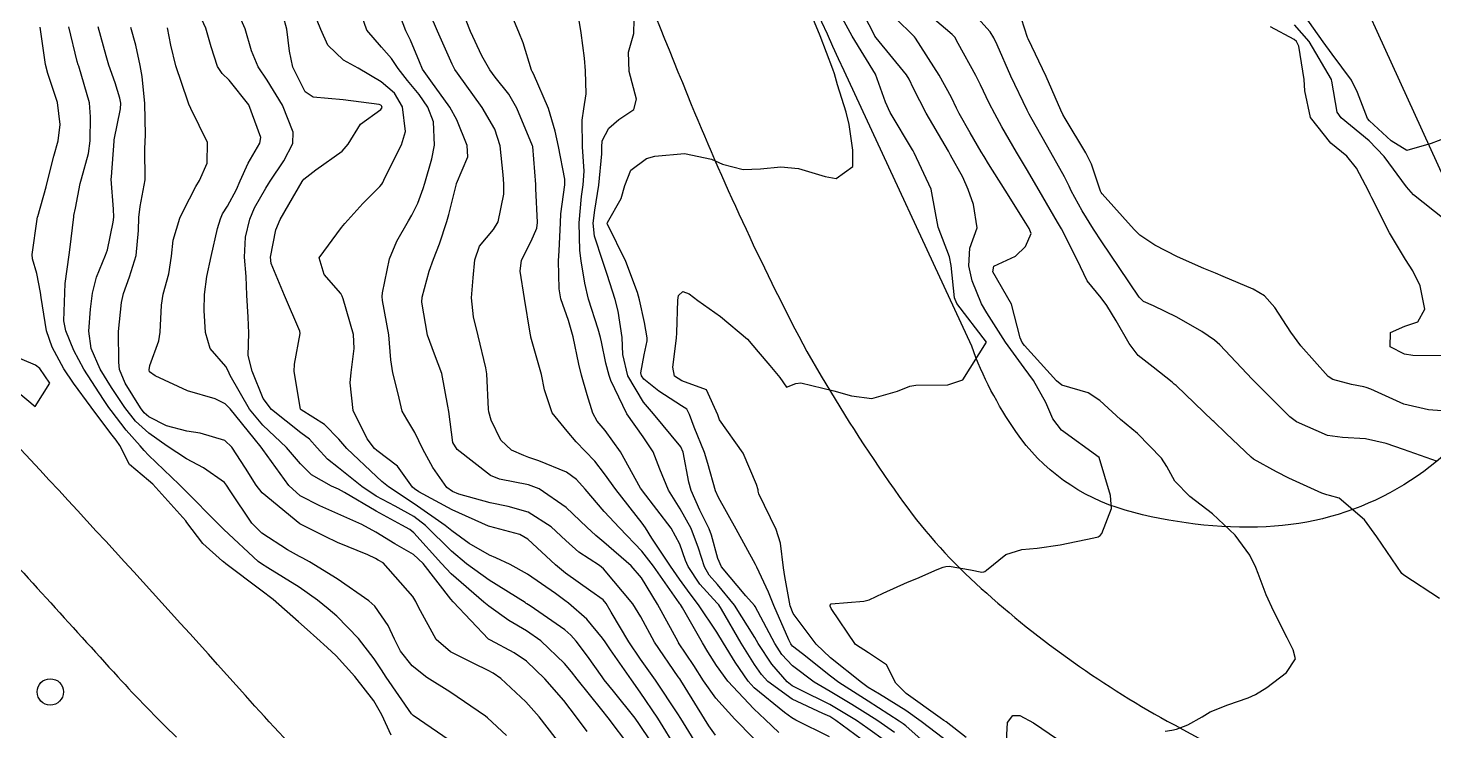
# Model space of a CAD drawing. Header units: metres. Extents: x 307586 to 320046, y 7427249 to 7434250.
# Drawn here: x 318393 to 318467, y 7430230.3 to 7430267.2 of the extents above; entities that cross this region are included whole.
import ezdxf

# ---------------------------------------------------------------- set-up
doc = ezdxf.new("R2010")
doc.units = ezdxf.units.M
doc.header["$MEASUREMENT"] = 0
for name, color, linetype in [('Curvas de Nivel 1m', 11, 'Continuous'), ('Curvas de Nivel 5m', 15, 'Continuous'), ('Linha Férrea', 20, 'Continuous'), ('Postes', 20, 'Continuous'), ('Vias Primárias', 230, 'Continuous')]:
    doc.layers.add(name, color=color, linetype=linetype)

msp = doc.modelspace()

# ---------------------------------------------------------------- linework, layer by layer
at = {"layer": 'Curvas de Nivel 1m', "flags": 128}
for points, elevation in [([(318424.71, 7430229.443), (318423.567, 7430230.957), (318423.229, 7430231.381), (318421.935, 7430232.98), (318421.639, 7430233.366), (318421.261, 7430233.812), (318420.029, 7430235.002), (318419.278, 7430235.529), (318418.337, 7430236.078), (318417.291, 7430236.825), (318417.03, 7430237.043), (318415.315, 7430238.52), (318414.801, 7430239.065), (318413.339, 7430240.687), (318413.124, 7430240.866), (318412.71, 7430241.089), (318411.354, 7430241.816), (318409.695, 7430242.8), (318409.371, 7430242.975), (318409.012, 7430243.135), (318407.956, 7430243.729), (318407.384, 7430244.308), (318406.648, 7430245.167), (318405.405, 7430246.349), (318404.703, 7430247.187), (318403.686, 7430248.951), (318403.569, 7430249.199), (318403.445, 7430249.429), (318402.62, 7430250.378), (318402.382, 7430251.216), (318402.32, 7430252.378), (318402.322, 7430253.218), (318402.455, 7430254.168), (318402.676, 7430255.213), (318403.015, 7430256.695), (318403.163, 7430257.206), (318403.285, 7430257.456), (318403.543, 7430257.869), (318404.015, 7430258.737), (318404.213, 7430259.193), (318404.633, 7430260.129), (318405.232, 7430261.184), (318405.294, 7430261.476), (318404.67, 7430263.189), (318403.626, 7430264.495), (318403.267, 7430264.843), (318403.022, 7430265.209), (318402.679, 7430266.25), (318402.392, 7430267.219), (318401.676, 7430268.8)], 764), ([(318428.089, 7430229.784), (318427.385, 7430230.918), (318427.227, 7430231.169), (318426.054, 7430232.932), (318425.264, 7430234.039), (318424.647, 7430234.946), (318423.732, 7430236.513), (318423.468, 7430236.958), (318423.296, 7430237.155), (318422.652, 7430237.621), (318421.317, 7430238.565), (318420.791, 7430238.995), (318419.336, 7430240.353), (318418.916, 7430240.594), (318417.343, 7430241.018), (318417.277, 7430241.041), (318415.355, 7430241.889), (318413.599, 7430242.848), (318413.372, 7430242.992), (318413.275, 7430243.081), (318412.478, 7430244.188), (318411.392, 7430245.011), (318411.274, 7430245.111), (318410.891, 7430245.622), (318410.147, 7430247.123), (318409.988, 7430248.571), (318410.039, 7430249.124), (318410.198, 7430250.38), (318410.17, 7430251.123), (318409.627, 7430252.993), (318409.575, 7430253.129), (318409.494, 7430253.273), (318408.625, 7430254.264), (318408.367, 7430255.147), (318409.529, 7430256.75), (318409.713, 7430256.946), (318409.865, 7430257.127), (318410.659, 7430258.006), (318411.56, 7430258.901), (318411.653, 7430259.017), (318411.703, 7430259.108), (318411.82, 7430259.361), (318412.7, 7430261.093), (318412.896, 7430261.788), (318412.744, 7430263.093), (318412.321, 7430263.8), (318411.626, 7430264.411), (318410.412, 7430265.122), (318409.637, 7430265.552), (318408.826, 7430266.324), (318408.457, 7430267.148), (318407.681, 7430269.059)], 767), ([(318435.214, 7430229.958), (318433.432, 7430230.838), (318433.225, 7430230.953), (318432.848, 7430231.226), (318431.248, 7430232.525), (318430.925, 7430232.873), (318430.256, 7430233.887), (318429.631, 7430234.886), (318429.281, 7430235.455), (318428.314, 7430236.905), (318427.877, 7430237.48), (318427.316, 7430238.241), (318426.852, 7430238.925), (318425.863, 7430240.41), (318425.528, 7430240.938), (318425.347, 7430241.193), (318423.97, 7430242.954), (318423.381, 7430243.79), (318422.868, 7430244.448), (318422.35, 7430244.976), (318421.89, 7430245.475), (318421.403, 7430246.031), (318420.617, 7430246.998), (318420.22, 7430248.213), (318420.056, 7430249.004), (318419.502, 7430250.97), (318419.492, 7430251.01), (318419.465, 7430251.177), (318419.162, 7430253.015), (318418.936, 7430254.447), (318419.01, 7430255.018), (318419.523, 7430256.024), (318419.821, 7430256.716), (318419.851, 7430257.007), (318419.768, 7430258.8), (318419.755, 7430259.008), (318419.597, 7430260.996), (318419.583, 7430261.042), (318418.754, 7430263.023), (318418.344, 7430263.753), (318417.629, 7430264.646), (318417.333, 7430265.043), (318416.914, 7430265.774), (318416.33, 7430267.053), (318415.677, 7430268.695)], 771), ([(318438.16, 7430229.733), (318437.219, 7430230.389), (318436.624, 7430230.806), (318435.235, 7430231.646), (318433.636, 7430232.448), (318433.25, 7430232.642), (318432.99, 7430232.844), (318432.185, 7430233.779), (318431.456, 7430234.867), (318431.278, 7430235.181), (318430.208, 7430236.881), (318429.314, 7430237.973), (318428.883, 7430238.461), (318428.627, 7430238.9), (318428.312, 7430239.884), (318427.938, 7430240.911), (318427.358, 7430241.945), (318426.748, 7430242.926), (318426.291, 7430244.024), (318425.941, 7430244.935), (318425.401, 7430245.734), (318424.546, 7430246.949), (318423.7, 7430248.697), (318423.613, 7430248.958), (318423.449, 7430249.612), (318423.218, 7430250.721), (318423.158, 7430250.965), (318423.032, 7430251.404), (318422.539, 7430252.974), (318422.335, 7430253.811), (318422.139, 7430254.981), (318422.069, 7430255.532), (318422.034, 7430256.982), (318422.166, 7430258.368), (318422.255, 7430258.98), (318422.297, 7430259.706), (318422.21, 7430260.981), (318422.19, 7430262.395), (318422.285, 7430262.98), (318422.411, 7430263.768), (318422.373, 7430264.979), (318422.313, 7430265.653), (318422.146, 7430266.983), (318421.856, 7430268.812)], 773), ([(318442.393, 7430229.91), (318441.346, 7430230.748), (318441.224, 7430230.811), (318441.031, 7430230.947), (318439.245, 7430232.23), (318438.705, 7430232.778), (318438.21, 7430233.734), (318437.269, 7430234.368), (318436.573, 7430234.807), (318435.301, 7430236.708), (318435.254, 7430236.82), (318435.247, 7430236.877), (318435.304, 7430236.941), (318437.025, 7430237.083), (318437.306, 7430237.153), (318438.035, 7430237.514), (318439.316, 7430238.097), (318439.804, 7430238.279), (318440.878, 7430238.754), (318441.195, 7430238.881), (318441.325, 7430238.913), (318441.503, 7430238.926), (318442.633, 7430238.73), (318443.216, 7430238.616), (318443.322, 7430238.625), (318443.389, 7430238.653), (318443.462, 7430238.719), (318444.491, 7430239.549), (318445.334, 7430239.812), (318446.142, 7430239.884), (318447.337, 7430240.059), (318449.112, 7430240.425), (318449.341, 7430240.48), (318449.453, 7430240.537), (318449.537, 7430240.648), (318450.039, 7430241.967), (318449.994, 7430242.644), (318449.393, 7430244.65), (318447.414, 7430246.085), (318446.963, 7430246.685), (318446.59, 7430247.53), (318445.941, 7430248.695), (318445.449, 7430249.355), (318444.466, 7430250.71), (318443.486, 7430252.263), (318443.214, 7430252.724), (318442.714, 7430253.941), (318442.543, 7430254.735), (318442.599, 7430255.662), (318442.983, 7430256.728), (318442.781, 7430257.958), (318442.5, 7430258.736), (318442.22, 7430259.391), (318441.581, 7430260.553), (318441.471, 7430260.751), (318441.289, 7430261.051), (318440.289, 7430262.763), (318439.626, 7430264.057), (318439.401, 7430264.544), (318439.259, 7430264.776), (318437.662, 7430266.717), (318437.603, 7430266.801), (318437.536, 7430266.93), (318436.571, 7430268.811)], 777), ([(318467.429, 7430247.093), (318466.723, 7430247.154), (318465.433, 7430247.459), (318463.685, 7430248.233), (318463.441, 7430248.331), (318463.322, 7430248.362), (318462.666, 7430248.492), (318461.69, 7430248.751), (318461.447, 7430248.901), (318460.005, 7430250.525), (318459.474, 7430251.245), (318458.638, 7430252.543), (318458.094, 7430253.146), (318457.502, 7430253.497), (318455.922, 7430254.163), (318455.51, 7430254.333), (318454.903, 7430254.586), (318453.522, 7430255.197), (318452.328, 7430255.821), (318451.539, 7430256.343), (318451.24, 7430256.633), (318449.562, 7430258.513), (318449.504, 7430258.592), (318449.476, 7430258.651), (318448.986, 7430260.067), (318448.7, 7430260.663), (318447.61, 7430262.48), (318447.493, 7430262.681), (318447.381, 7430262.917), (318446.612, 7430264.69), (318445.662, 7430266.66), (318445.643, 7430266.7), (318445.623, 7430266.741), (318444.997, 7430268.707)], 781), ([(318427.206, 7430229.254), (318426.173, 7430230.931), (318425.243, 7430232.311), (318424.791, 7430232.945), (318423.688, 7430234.537), (318423.404, 7430234.959), (318423.275, 7430235.149), (318422.452, 7430236.14), (318421.477, 7430236.987), (318421.295, 7430237.124), (318420.798, 7430237.497), (318419.316, 7430238.516), (318418.41, 7430239.024), (318417.654, 7430239.363), (318417.328, 7430239.517), (318416.26, 7430240.124), (318415.34, 7430240.791), (318414.995, 7430241.063), (318413.36, 7430242.216), (318412.005, 7430243.101), (318411.653, 7430243.383), (318411.378, 7430243.642), (318409.821, 7430245.126), (318409.398, 7430245.617), (318408.644, 7430246.38), (318407.413, 7430247.149), (318407.381, 7430247.193), (318407.043, 7430249.164), (318407.063, 7430249.547), (318407.364, 7430251.161), (318407.343, 7430251.283), (318406.544, 7430253.169), (318405.841, 7430254.845), (318405.793, 7430255.177), (318406.089, 7430256.613), (318406.309, 7430257.172), (318406.76, 7430257.953), (318407.466, 7430259.161), (318407.503, 7430259.221), (318407.564, 7430259.291), (318408.185, 7430259.767), (318409.579, 7430260.758), (318409.891, 7430261.127), (318410.534, 7430262.185), (318411.61, 7430262.945), (318411.669, 7430263.052), (318411.666, 7430263.109), (318411.646, 7430263.143), (318411.614, 7430263.169), (318411.514, 7430263.211), (318409.616, 7430263.456), (318408.053, 7430263.589), (318407.62, 7430263.872), (318406.976, 7430265.167), (318406.797, 7430266.012), (318406.663, 7430267.17), (318406.269, 7430268.579)], 766), ([(318429.214, 7430230.035), (318428.859, 7430230.535), (318428.638, 7430230.899), (318427.619, 7430232.543), (318427.385, 7430232.918), (318427.333, 7430232.998), (318427.255, 7430233.111), (318426.006, 7430234.933), (318425.286, 7430236.27), (318424.871, 7430236.944), (318423.32, 7430238.782), (318423.102, 7430238.963), (318422.019, 7430239.669), (318421.336, 7430240.278), (318420.564, 7430240.998), (318419.354, 7430241.762), (318418.31, 7430242.074), (318417.361, 7430242.262), (318415.711, 7430242.713), (318415.37, 7430242.85), (318415.082, 7430243.063), (318414.338, 7430244.115), (318413.814, 7430245.076), (318413.402, 7430245.953), (318412.98, 7430246.658), (318412.725, 7430247.09), (318412.522, 7430247.998), (318412.24, 7430249.098), (318412.13, 7430249.78), (318412.031, 7430251.101), (318411.689, 7430252.908), (318411.67, 7430253.107), (318411.695, 7430253.307), (318412.062, 7430255.102), (318412.452, 7430256.026), (318413.066, 7430257.087), (318413.238, 7430257.383), (318413.547, 7430258.018), (318413.835, 7430258.801), (318413.918, 7430259.076), (318414.287, 7430260.362), (318414.427, 7430261.072), (318414.37, 7430262.304), (318414.08, 7430263.075), (318413.62, 7430263.744), (318413.003, 7430264.466), (318412.523, 7430265.097), (318412.175, 7430265.639), (318411.644, 7430266.233), (318410.877, 7430267.118), (318410.454, 7430268.339)], 768), ([(318431.213, 7430229.878), (318430.226, 7430230.88), (318429.239, 7430231.982), (318428.589, 7430232.9), (318428.066, 7430233.713), (318427.273, 7430234.904), (318427.26, 7430234.92), (318427.25, 7430234.944), (318426.169, 7430236.931), (318425.314, 7430238.313), (318424.772, 7430238.946), (318423.335, 7430240.19), (318422.909, 7430240.536), (318422.446, 7430240.973), (318421.358, 7430242.023), (318419.939, 7430243.004), (318419.375, 7430243.212), (318417.856, 7430243.511), (318417.38, 7430243.704), (318415.623, 7430245.058), (318415.397, 7430245.434), (318415.178, 7430247.062), (318415.136, 7430247.344), (318414.819, 7430249.066), (318414.435, 7430250.088), (318414.066, 7430251.074), (318413.759, 7430252.807), (318413.78, 7430253.077), (318414.141, 7430254.439), (318414.372, 7430255.071), (318414.698, 7430255.891), (318415.083, 7430257.064), (318415.182, 7430257.42), (318415.562, 7430258.966), (318415.585, 7430259.037), (318415.592, 7430259.06), (318416.177, 7430260.454), (318416.142, 7430261.054), (318415.603, 7430262.406), (318415.234, 7430263.064), (318414.243, 7430264.457), (318413.802, 7430265.078), (318413.637, 7430265.448), (318413.161, 7430266.6), (318412.921, 7430267.091), (318412.447, 7430268.323)], 769), ([(318437.211, 7430229.592), (318435.544, 7430230.817), (318435.226, 7430231.021), (318434.866, 7430231.185), (318433.239, 7430231.94), (318431.966, 7430232.859), (318431.625, 7430233.233), (318431.262, 7430233.758), (318430.567, 7430234.877), (318429.52, 7430236.668), (318429.384, 7430236.889), (318429.304, 7430236.985), (318428.397, 7430237.987), (318427.768, 7430238.913), (318427.634, 7430239.223), (318427.335, 7430240.094), (318426.881, 7430240.925), (318425.372, 7430242.89), (318425.334, 7430242.94), (318425.276, 7430243.039), (318424.216, 7430244.952), (318423.404, 7430246.064), (318422.995, 7430246.552), (318422.76, 7430246.97), (318422.463, 7430247.938), (318422.165, 7430248.979), (318422.023, 7430249.555), (318421.733, 7430250.986), (318421.476, 7430251.855), (318421.084, 7430252.994), (318420.98, 7430253.513), (318420.954, 7430254.996), (318420.994, 7430255.519), (318421.052, 7430256.995), (318421.074, 7430257.461), (318421.285, 7430258.993), (318421.28, 7430259.279), (318420.962, 7430260.996), (318420.778, 7430261.815), (318420.425, 7430263.002), (318419.631, 7430264.833), (318419.569, 7430264.948), (318419.537, 7430265.011), (318419.086, 7430266.457), (318418.86, 7430267.022), (318418.262, 7430268.444)], 772), ([(318441.214, 7430229.87), (318440.037, 7430230.762), (318439.232, 7430231.344), (318437.845, 7430232.19), (318437.249, 7430232.552), (318436.894, 7430232.804), (318435.266, 7430234.11), (318434.514, 7430234.828), (318433.297, 7430236.441), (318433.14, 7430236.842), (318432.859, 7430238.388), (318432.787, 7430238.848), (318432.624, 7430240.139), (318432.407, 7430240.854), (318431.5, 7430242.739), (318431.462, 7430242.869), (318431.452, 7430242.947), (318431.377, 7430243.233), (318430.668, 7430244.877), (318429.419, 7430246.629), (318429.332, 7430246.891), (318428.736, 7430248.2), (318427.441, 7430248.682), (318427.052, 7430248.924), (318426.974, 7430249.398), (318427.16, 7430250.923), (318427.181, 7430251.209), (318427.237, 7430252.923), (318427.258, 7430253.16), (318427.498, 7430253.384), (318427.835, 7430253.253), (318428.29, 7430252.908), (318429.48, 7430252.06), (318430.889, 7430250.876), (318431.456, 7430250.204), (318432.077, 7430249.489), (318432.589, 7430248.853), (318432.944, 7430248.353), (318433.44, 7430248.532), (318433.703, 7430248.575), (318435.436, 7430248.159), (318436.36, 7430247.884), (318437.432, 7430247.747), (318438.794, 7430248.137), (318439.439, 7430248.406), (318439.754, 7430248.453), (318441.44, 7430248.47), (318442.222, 7430248.738), (318443.463, 7430250.72), (318441.908, 7430252.744), (318441.793, 7430253.042), (318441.617, 7430254.748), (318441.52, 7430255.2), (318440.92, 7430256.756), (318440.791, 7430257.517), (318440.551, 7430258.76), (318439.673, 7430260.678), (318439.62, 7430260.77), (318439.584, 7430260.832), (318438.41, 7430262.788), (318438.153, 7430263.326), (318437.633, 7430264.8), (318436.405, 7430266.813), (318435.676, 7430268.128)], 776), ([(318467.598, 7430261.436), (318466.872, 7430261.169), (318465.588, 7430260.784), (318464.76, 7430261.303), (318463.611, 7430262.352), (318463.508, 7430262.482), (318462.987, 7430263.85), (318462.668, 7430264.494), (318461.653, 7430265.868), (318461.182, 7430266.515), (318459.96, 7430268.248)], 784), ([(318412.156, 7430230.04), (318411.661, 7430231.103), (318411.234, 7430231.843), (318410.244, 7430233.12), (318409.264, 7430234.219), (318408.779, 7430234.649), (318408.239, 7430235.146), (318407.728, 7430235.604), (318407.281, 7430235.994), (318405.947, 7430237.173), (318405.3, 7430237.67), (318403.46, 7430239.059), (318403.322, 7430239.16), (318403.271, 7430239.201), (318402.244, 7430240.128), (318401.408, 7430241.229), (318401.344, 7430241.313), (318399.608, 7430243.248), (318399.375, 7430243.442), (318398.389, 7430244.271), (318397.867, 7430245.273), (318397.681, 7430245.561), (318397.399, 7430245.908), (318396.364, 7430247.29), (318395.432, 7430248.552), (318394.923, 7430249.305), (318394.32, 7430250.445), (318394.017, 7430251.314), (318393.74, 7430253.066), (318393.709, 7430253.318), (318393.503, 7430254.329), (318393.287, 7430255.099), (318393.264, 7430255.324), (318393.532, 7430257.187), (318393.55, 7430257.303), (318393.555, 7430257.32), (318393.996, 7430258.876), (318394.1, 7430259.315), (318394.396, 7430260.491), (318394.637, 7430261.309), (318394.742, 7430262.162), (318394.59, 7430263.31), (318394.096, 7430264.848), (318393.962, 7430265.317), (318393.69, 7430267.282)], 759), ([(318418.212, 7430230.024), (318417.222, 7430230.95), (318417.109, 7430231.041), (318415.242, 7430232.325), (318414.027, 7430233.072), (318413.259, 7430233.681), (318412.645, 7430234.468), (318412.32, 7430235.094), (318411.989, 7430235.808), (318411.29, 7430236.825), (318410.979, 7430237.113), (318409.31, 7430238.263), (318407.861, 7430239.152), (318407.51, 7430239.343), (318407.326, 7430239.439), (318406.704, 7430239.792), (318405.338, 7430240.673), (318404.813, 7430241.185), (318403.677, 7430242.888), (318403.482, 7430243.199), (318403.374, 7430243.337), (318402.271, 7430244.106), (318401.386, 7430244.573), (318400.372, 7430245.24), (318399.4, 7430245.927), (318398.695, 7430246.55), (318398.137, 7430247.269), (318397.429, 7430248.325), (318396.836, 7430249.286), (318396.372, 7430250.373), (318396.236, 7430251.292), (318396.329, 7430252.443), (318396.445, 7430253.29), (318396.654, 7430254.136), (318397.126, 7430255.284), (318397.226, 7430255.572), (318397.53, 7430257.031), (318397.555, 7430257.28), (318397.539, 7430257.711), (318397.426, 7430259.281), (318397.431, 7430259.415), (318397.571, 7430261.28), (318397.584, 7430261.35), (318397.904, 7430262.98), (318397.92, 7430263.275), (318397.879, 7430263.539), (318397.624, 7430264.347), (318397.302, 7430265.283), (318397.159, 7430265.764), (318396.735, 7430267.289)], 761), ([(318421.207, 7430229.38), (318419.929, 7430231.003), (318419.235, 7430231.791), (318417.918, 7430233.03), (318417.523, 7430233.304), (318417.257, 7430233.448), (318416.505, 7430233.803), (318415.267, 7430234.427), (318414.511, 7430235.068), (318413.595, 7430236.772), (318413.454, 7430237.078), (318413.297, 7430237.333), (318411.721, 7430239.104), (318411.469, 7430239.253), (318411.325, 7430239.325), (318410.918, 7430239.523), (318409.333, 7430240.175), (318408.678, 7430240.482), (318407.343, 7430241.16), (318405.367, 7430242.787), (318405.047, 7430243.183), (318404.483, 7430244.088), (318403.766, 7430245.196), (318403.396, 7430245.54), (318402.108, 7430245.928), (318401.401, 7430246.024), (318400.338, 7430246.306), (318399.408, 7430246.791), (318399.16, 7430247.003), (318398.963, 7430247.257), (318398.154, 7430248.547), (318397.863, 7430249.274), (318397.825, 7430249.653), (318397.802, 7430251.275), (318397.966, 7430252.793), (318398.076, 7430253.271), (318398.385, 7430254.15), (318398.729, 7430255.262), (318398.851, 7430256.585), (318398.867, 7430257.26), (318398.946, 7430257.855), (318399.204, 7430259.255), (318399.195, 7430260.872), (318399.204, 7430261.256), (318399.23, 7430261.614), (318399.195, 7430263.256), (318399.055, 7430264.686), (318398.95, 7430265.26), (318398.72, 7430266.34), (318398.449, 7430267.268)], 762), ([(318422.47, 7430230.226), (318421.907, 7430230.98), (318421.236, 7430231.859), (318420.231, 7430233), (318419.262, 7430233.932), (318418.624, 7430234.377), (318417.369, 7430235.039), (318417.305, 7430235.071), (318417.273, 7430235.096), (318415.407, 7430237.059), (318415.295, 7430237.192), (318413.837, 7430239.075), (318413.328, 7430239.542), (318412.351, 7430240.113), (318411.339, 7430240.711), (318410.605, 7430241.117), (318409.351, 7430241.686), (318408.398, 7430242.103), (318407.365, 7430242.636), (318406.761, 7430243.166), (318405.392, 7430245.061), (318405.309, 7430245.181), (318404.936, 7430245.646), (318403.679, 7430247.197), (318403.417, 7430247.475), (318402.894, 7430247.735), (318401.427, 7430248.145), (318399.737, 7430248.949), (318399.441, 7430249.144), (318399.411, 7430249.25), (318399.445, 7430249.489), (318399.924, 7430250.78), (318399.996, 7430251.245), (318400.065, 7430252.663), (318400.157, 7430253.243), (318400.447, 7430254.297), (318400.599, 7430255.239), (318400.685, 7430256.075), (318401.029, 7430257.235), (318401.196, 7430257.575), (318401.548, 7430258.258), (318401.881, 7430258.902), (318402.06, 7430259.223), (318402.475, 7430260.12), (318402.482, 7430261.217), (318401.61, 7430263.003), (318401.514, 7430263.231), (318401.458, 7430263.388), (318400.815, 7430265.238), (318400.559, 7430266.326), (318400.379, 7430267.243)], 763), ([(318438.624, 7430230.186), (318437.745, 7430230.792), (318437.228, 7430231.132), (318436.387, 7430231.657), (318435.246, 7430232.332), (318434.407, 7430232.828), (318433.261, 7430233.686), (318432.705, 7430234.286), (318432.337, 7430234.854), (318431.302, 7430236.8), (318431.257, 7430236.87), (318430.81, 7430237.373), (318429.537, 7430238.888), (318429.327, 7430239.335), (318429.006, 7430240.561), (318428.877, 7430240.897), (318428.382, 7430241.881), (318427.931, 7430242.912), (318427.813, 7430243.349), (318427.518, 7430244.918), (318427.397, 7430245.201), (318425.948, 7430246.935), (318425.422, 7430247.55), (318424.597, 7430248.948), (318424.339, 7430250.066), (318424.301, 7430250.952), (318424.089, 7430252.348), (318423.931, 7430252.956), (318423.506, 7430254.279), (318423.34, 7430254.791), (318423.28, 7430254.963), (318422.839, 7430256.283), (318422.776, 7430256.971), (318422.856, 7430257.657), (318423.081, 7430258.967), (318423.234, 7430260.62), (318423.228, 7430260.965), (318423.254, 7430261.299), (318423.598, 7430261.959), (318424.132, 7430262.428), (318424.912, 7430262.947), (318425.064, 7430263.5), (318424.679, 7430264.95), (318424.628, 7430265.965), (318424.922, 7430266.947), (318424.941, 7430267.676)], 774), ([(318452.873, 7430230.259), (318453.22, 7430230.297), (318453.464, 7430230.354), (318454.066, 7430230.592), (318454.813, 7430231), (318455.233, 7430231.273), (318456.173, 7430231.636), (318457.244, 7430231.997), (318457.619, 7430232.183), (318458.211, 7430232.546), (318459.261, 7430233.335), (318459.729, 7430234.064), (318459.602, 7430234.527), (318459.282, 7430235.154), (318458.582, 7430236.541), (318458.181, 7430237.417), (318457.757, 7430238.553), (318457.638, 7430238.867), (318457.332, 7430239.509), (318456.56, 7430240.568), (318455.359, 7430241.683), (318454.169, 7430242.592), (318453.381, 7430243.403), (318452.953, 7430244.171), (318452.674, 7430244.611), (318451.412, 7430245.909), (318450.525, 7430246.639), (318449.433, 7430247.651), (318448.816, 7430248.039), (318447.441, 7430248.453), (318447.158, 7430248.683), (318445.461, 7430250.545), (318445.343, 7430250.701), (318445.236, 7430250.933), (318444.788, 7430252.707), (318443.808, 7430254.419), (318443.856, 7430254.717), (318444.996, 7430255.23), (318445.529, 7430255.745), (318445.816, 7430256.42), (318445.712, 7430256.698), (318445.546, 7430256.976), (318444.45, 7430258.711), (318443.577, 7430260.093), (318443.339, 7430260.482), (318443.197, 7430260.726), (318442.617, 7430261.715), (318442.035, 7430262.744), (318441.889, 7430263.019), (318441.621, 7430263.577), (318440.984, 7430264.756), (318439.727, 7430266.705), (318439.681, 7430266.77), (318439.663, 7430266.788), (318438.659, 7430267.771)], 778), ([(318467.311, 7430237.227), (318465.424, 7430238.459), (318465.324, 7430238.544), (318464.008, 7430240.473), (318463.356, 7430241.374), (318462.025, 7430242.5), (318461.519, 7430242.653), (318461.375, 7430242.687), (318461.12, 7430242.768), (318459.383, 7430243.55), (318458.729, 7430243.883), (318457.525, 7430244.558), (318457.394, 7430244.657), (318456.08, 7430245.907), (318455.422, 7430246.539), (318455.38, 7430246.58), (318453.441, 7430248.43), (318453.351, 7430248.51), (318453.246, 7430248.603), (318452.232, 7430249.4), (318451.457, 7430250.018), (318450.97, 7430250.635), (318450.289, 7430251.833), (318449.801, 7430252.647), (318449.497, 7430253.036), (318448.774, 7430253.929), (318448.418, 7430254.666), (318447.539, 7430256.447), (318447.408, 7430256.681), (318447.208, 7430257.022), (318446.24, 7430258.693), (318445.574, 7430259.82), (318445.046, 7430260.705), (318444.272, 7430262.044), (318443.906, 7430262.717), (318443.619, 7430263.287), (318443.152, 7430264.251), (318442.904, 7430264.731), (318441.987, 7430266.416), (318441.804, 7430266.748), (318441.741, 7430266.826), (318441.664, 7430266.892), (318440.741, 7430267.69)], 779), ([(318467.458, 7430249.99), (318465.898, 7430250.016), (318465.459, 7430250.073), (318464.706, 7430250.468), (318464.725, 7430251.217), (318465.479, 7430251.552), (318466.161, 7430251.775), (318466.527, 7430252.45), (318466.29, 7430253.667), (318465.894, 7430254.456), (318465.522, 7430255.066), (318464.676, 7430256.469), (318463.735, 7430258.305), (318463.655, 7430258.479), (318463.565, 7430258.665), (318462.942, 7430259.855), (318462.435, 7430260.497), (318461.593, 7430261.179), (318460.517, 7430262.521), (318460.224, 7430263.927), (318460.177, 7430264.525), (318459.905, 7430266.282), (318459.787, 7430266.529), (318459.664, 7430266.636), (318458.418, 7430267.296)], 782), ([(318467.55, 7430257.187), (318465.927, 7430258.456), (318465.567, 7430258.874), (318464.395, 7430260.472), (318463.595, 7430261.299), (318462.122, 7430262.502), (318461.919, 7430262.808), (318461.632, 7430264.444), (318461.618, 7430264.51), (318461.613, 7430264.53), (318460.445, 7430266.522), (318459.672, 7430267.407)], 783), ([(318391.437, 7430248.984), (318393.413, 7430247.32), (318394.19, 7430248.554), (318393.663, 7430249.318), (318393.445, 7430249.508), (318392.159, 7430250.048)], 758), ([(318444.506, 7430229.411), (318444.582, 7430230.706), (318444.861, 7430231.071), (318445.229, 7430231.079), (318445.937, 7430230.693), (318447.214, 7430229.831)], 778)]:
    msp.add_lwpolyline(points, dxfattribs=dict(at, elevation=elevation))
at = {"layer": 'Curvas de Nivel 5m', "flags": 128}
for points, elevation in [([(318426.335, 7430228.929), (318425.22, 7430230.611), (318424.988, 7430230.942), (318423.851, 7430232.347), (318423.359, 7430232.959), (318423.254, 7430233.105), (318422.484, 7430234.191), (318421.887, 7430234.981), (318421.6, 7430235.309), (318421.279, 7430235.579), (318419.46, 7430236.839), (318419.292, 7430236.949), (318419.257, 7430236.975), (318419.194, 7430237.011), (318417.31, 7430238.198), (318416.106, 7430239.052), (318415.33, 7430239.721), (318413.959, 7430241.074), (318413.35, 7430241.542), (318412.363, 7430242.09), (318411.365, 7430242.609), (318410.605, 7430243.118), (318409.383, 7430244.1), (318408.809, 7430244.56), (318408.265, 7430245.147), (318407.848, 7430245.604), (318407.401, 7430245.945), (318405.847, 7430247.176), (318405.422, 7430247.754), (318404.834, 7430249.186), (318404.635, 7430250.005), (318404.657, 7430251.188), (318404.633, 7430252.031), (318404.556, 7430253.189), (318404.521, 7430254.171), (318404.442, 7430255.191), (318404.484, 7430256.23), (318404.709, 7430257.188), (318404.956, 7430257.772), (318405.558, 7430258.819), (318405.698, 7430259.041), (318405.787, 7430259.178), (318406.497, 7430260.247), (318406.984, 7430261.166), (318406.995, 7430261.763), (318406.439, 7430263.172), (318405.626, 7430264.49), (318405.153, 7430265.185), (318404.801, 7430266.028), (318404.465, 7430267.192), (318403.68, 7430268.981)], 765), ([(318432.545, 7430230.179), (318431.825, 7430230.861), (318431.231, 7430231.432), (318429.862, 7430232.884), (318429.261, 7430233.71), (318428.804, 7430234.433), (318428.522, 7430234.901), (318427.483, 7430236.734), (318427.369, 7430236.919), (318427.341, 7430236.957), (318427.304, 7430237.007), (318425.957, 7430238.934), (318425.331, 7430239.722), (318424.154, 7430240.952), (318423.356, 7430241.813), (318422.357, 7430242.975), (318421.893, 7430243.497), (318421.382, 7430243.879), (318419.922, 7430244.47), (318419.389, 7430244.654), (318419.123, 7430244.746), (318418.489, 7430245.024), (318417.926, 7430245.56), (318417.409, 7430246.616), (318417.285, 7430247.041), (318417.266, 7430247.191), (318417.175, 7430249.043), (318417.129, 7430249.361), (318416.723, 7430251.047), (318416.488, 7430252.04), (318416.384, 7430253.051), (318416.462, 7430254.092), (318416.553, 7430255.05), (318416.8, 7430255.767), (318417.529, 7430256.641), (318417.776, 7430257.036), (318418.085, 7430258.502), (318418.079, 7430259.032), (318418.049, 7430259.514), (318417.884, 7430261.035), (318417.596, 7430261.911), (318416.933, 7430263.047), (318415.631, 7430264.86), (318415.499, 7430265.061), (318415.36, 7430265.339), (318414.582, 7430267.071), (318413.765, 7430268.996)], 770), ([(318440.994, 7430228.963), (318439.221, 7430230.529), (318439.086, 7430230.636), (318438.875, 7430230.775), (318437.238, 7430231.834), (318435.701, 7430232.816), (318435.256, 7430233.141), (318433.79, 7430234.312), (318433.272, 7430234.727), (318433.216, 7430234.784), (318433.179, 7430234.841), (318433.069, 7430235.051), (318432.28, 7430236.855), (318432.01, 7430237.559), (318431.389, 7430238.869), (318431.369, 7430238.915), (318431.324, 7430239.011), (318430.301, 7430240.88), (318429.368, 7430242.543), (318429.221, 7430242.892), (318428.816, 7430244.328), (318428.635, 7430244.901), (318428.089, 7430246.234), (318427.851, 7430246.914), (318427.702, 7430247.192), (318427.427, 7430247.37), (318426.225, 7430248.142), (318425.44, 7430248.765), (318425.321, 7430248.941), (318425.291, 7430249.095), (318425.454, 7430250.041), (318425.621, 7430250.779), (318425.623, 7430250.938), (318425.475, 7430251.747), (318425.215, 7430252.943), (318425.115, 7430253.326), (318424.504, 7430254.95), (318423.532, 7430256.913), (318423.518, 7430256.946), (318423.518, 7430256.975), (318423.534, 7430257.011), (318424.242, 7430258.267), (318424.45, 7430258.951), (318424.758, 7430259.761), (318425.577, 7430260.373), (318426.028, 7430260.486), (318427.58, 7430260.636), (318429.011, 7430260.332), (318429.575, 7430260.066), (318430.664, 7430259.787), (318431.573, 7430259.836), (318432.646, 7430259.926), (318433.573, 7430259.85), (318434.975, 7430259.42), (318435.568, 7430259.313), (318436.438, 7430259.948), (318436.445, 7430260.811), (318436.252, 7430262.165), (318436.082, 7430262.815), (318435.627, 7430264.252), (318435.465, 7430264.822), (318435.383, 7430265.076), (318434.719, 7430266.829), (318434.042, 7430268.473)], 775), ([(318467.202, 7430244.442), (318465.402, 7430245.075), (318464.496, 7430245.38), (318463.41, 7430245.634), (318462.204, 7430245.705), (318461.412, 7430245.81), (318459.775, 7430246.526), (318459.425, 7430246.785), (318458.553, 7430247.662), (318457.659, 7430248.557), (318457.55, 7430248.664), (318457.445, 7430248.769), (318455.738, 7430250.577), (318455.466, 7430250.817), (318454.795, 7430251.265), (318453.484, 7430252.032), (318452.26, 7430252.618), (318451.726, 7430252.858), (318451.497, 7430253.072), (318450.441, 7430254.641), (318449.533, 7430255.985), (318449.096, 7430256.657), (318448.503, 7430257.616), (318447.93, 7430258.674), (318447.811, 7430258.922), (318447.57, 7430259.401), (318446.859, 7430260.687), (318445.876, 7430262.431), (318445.722, 7430262.699), (318445.615, 7430262.909), (318444.745, 7430264.709), (318444.028, 7430266.345), (318443.856, 7430266.718), (318443.666, 7430267.042), (318442.864, 7430267.922)], 780), ([(318415.21, 7430229.787), (318413.306, 7430231.079), (318413.224, 7430231.166), (318411.888, 7430233.1), (318411.637, 7430233.484), (318411.262, 7430234.056), (318410.437, 7430235.118), (318409.285, 7430236.301), (318408.841, 7430236.69), (318408.279, 7430237.145), (318407.303, 7430237.831), (318405.66, 7430238.834), (318405.321, 7430239.047), (318405.154, 7430239.182), (318403.339, 7430240.856), (318403.168, 7430241.029), (318402.999, 7430241.205), (318401.367, 7430242.864), (318401.002, 7430243.234), (318399.388, 7430244.773), (318399.156, 7430245.018), (318398.95, 7430245.257), (318398.217, 7430246.084), (318397.411, 7430247.121), (318397.304, 7430247.281), (318397.011, 7430247.692), (318395.973, 7430249.295), (318395.453, 7430250.276), (318395.027, 7430251.304), (318394.937, 7430251.839), (318394.981, 7430253.305), (318395.004, 7430253.799), (318395.206, 7430255.303), (318395.251, 7430255.568), (318395.447, 7430257.301), (318395.459, 7430257.375), (318395.54, 7430257.761), (318395.797, 7430259.06), (318395.852, 7430259.297), (318396.228, 7430260.642), (318396.306, 7430261.293), (318396.335, 7430262.56), (318396.279, 7430263.293), (318395.711, 7430265.221), (318395.683, 7430265.299), (318395.635, 7430265.465), (318395.19, 7430267.305)], 760)]:
    msp.add_lwpolyline(points, dxfattribs=dict(at, elevation=elevation))
at = {"layer": 'Linha Férrea'}
for points in [[(318640.622, 7430072.918), (318614.679, 7430088.646), (318605.865, 7430094.201), (318603.102, 7430095.895), (318577.6, 7430111.503), (318550.539, 7430127.977), (318532.695, 7430138.88), (318515.834, 7430149.121), (318494.732, 7430161.862), (318464.575, 7430181.632), (318447.983, 7430193.752, -0.024716), (318428.644, 7430209.401, -0.002406), (318412.879, 7430223.64, -0.025565), (318404.483, 7430232.121, 0.007026), (318388.672, 7430249.325, -0.002805), (318379.069, 7430261.046, -0.016092), (318368.721, 7430274.697, -0.017872), (318353.465, 7430297.948, -0.020499), (318332.533, 7430335.907, -0.003286)], [(318328.783, 7430334.035, 0.020499), (318349.881, 7430295.775, 0.017872), (318365.301, 7430272.274, 0.016092), (318375.812, 7430258.408, 0.002805), (318385.445, 7430246.651), (318390.226, 7430241.405, -0.000532), (318397.776, 7430233.105, 0.017657), (318400.859, 7430229.94)]]:
    msp.add_lwpolyline(points, format="xyb", dxfattribs=at)
at = {"layer": 'Postes'}
msp.add_circle((318394.218, 7430232.315), 0.694, dxfattribs=at)
at = {"layer": 'Vias Primárias', "elevation": 790.959}
msp.add_lwpolyline([(318424.525, 7430340.361), (318420.103, 7430307.535), (318419.041, 7430293.304, 0.108334), (318420.692, 7430281.704, 0.008202), (318427.94, 7430263.212, 0.02368), (318434.01, 7430250.228), (318434.777, 7430248.927, 0.021008), (318438.879, 7430242.59, 0.053101), (318442.905, 7430238.023, 0.059567), (318452.974, 7430230.786, 0.036327), (318466.688, 7430224.471, 0.016498)], format="xyb", dxfattribs=at)
msp.add_lwpolyline([(318424.525, 7430340.361), (318420.103, 7430307.535), (318419.041, 7430293.304, 0.108334), (318420.692, 7430281.704, 0.008202), (318427.94, 7430263.212, 0.02368), (318434.01, 7430250.228), (318434.777, 7430248.927, 0.021008), (318438.879, 7430242.59, 0.053101), (318442.905, 7430238.023, 0.059567), (318452.974, 7430230.786, 0.036327), (318466.688, 7430224.471, 0.016498)], format="xyb", dxfattribs=at)
at = {"layer": 'Vias Primárias'}
msp.add_lwpolyline([(318469.769, 7430247.226, -0.229218), (318458.19, 7430241.004, -0.079889), (318450.772, 7430241.876, -0.17444), (318445.007, 7430246.008, -0.063454), (318442.69, 7430250.494), (318435.979, 7430264.977, -0.033674), (318427.883, 7430286.061, -0.0988), (318426.498, 7430299.548, -0.006782), (318427.83, 7430311.806, -0.037898), (318428.788, 7430316.595, 0.056794), (318430.652, 7430328.157, -0.003495), (318431.238, 7430339.131, 0.056191)], format="xyb", dxfattribs=at)
msp.add_lwpolyline([(318469.769, 7430247.226, -0.229218), (318458.19, 7430241.004, -0.079889), (318450.772, 7430241.876, -0.17444), (318445.007, 7430246.008, -0.063454), (318442.69, 7430250.494), (318435.979, 7430264.977, -0.033674), (318427.883, 7430286.061, -0.0988), (318426.498, 7430299.548, -0.006782), (318427.83, 7430311.806, -0.037898), (318428.788, 7430316.595, 0.056794), (318430.652, 7430328.157, -0.003495), (318431.238, 7430339.131, 0.056191)], format="xyb", dxfattribs=at)
msp.add_lwpolyline([(318474.472, 7430259.388), (318453.386, 7430304.986), (318447.768, 7430302.655), (318468.768, 7430256.624)], dxfattribs=at)
msp.add_lwpolyline([(318474.472, 7430259.388), (318453.386, 7430304.986), (318447.768, 7430302.655), (318468.768, 7430256.624)], dxfattribs=at)

doc.saveas('drawing.dxf')
